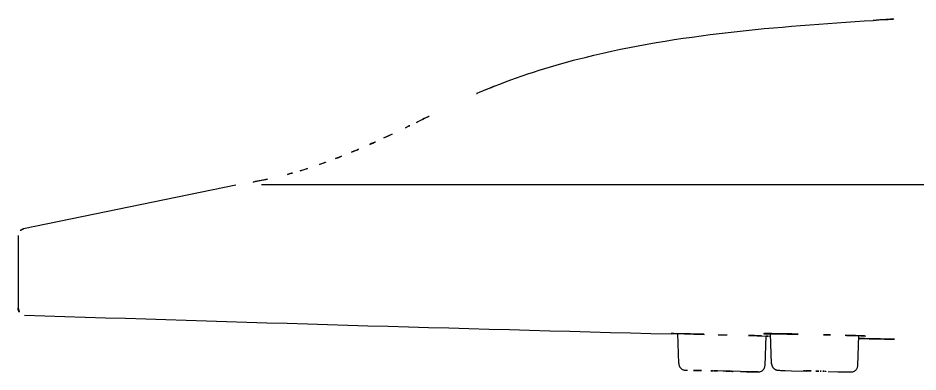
# Model space of a CAD drawing. Extents: x 16296660632 to 16296676033, y -37409619871 to -37409617369.
# Drawn here: x 16296675438.64 to 16296675478.46, y -37409617487.9 to -37409617472.24 of the extents above; entities that cross this region are included whole.
import ezdxf

# ---------------------------------------------------------------- set-up
doc = ezdxf.new("R2010")
doc.units = 0
doc.header["$LTSCALE"] = 10
doc.header["$MEASUREMENT"] = 0
doc.layers.get('0').update_dxf_attribs({"linetype": 'CONTINUOUS'})

msp = doc.modelspace()

# ---------------------------------------------------------------- linework, layer by layer
at = {"color": 7, "linetype": 'Continuous'}
for p, q in [((16296675448.28208, -37409617479.633827), (16296675438.88208, -37409617481.575668)), ((16296675677.86886, -37409617479.627632), (16296675449.416691, -37409617479.627632)), ((16296675438.642771, -37409617481.869469), (16296675438.642771, -37409617485.084846)), ((16296675467.876751, -37409617487.534363), (16296675467.83004, -37409617486.196602)), ((16296675469.62151, -37409617486.252983), (16296675470.02022, -37409617486.262901)), ((16296675471.53406, -37409617486.30262), (16296675471.942631, -37409617486.314774)), ((16296675471.69002, -37409617487.613831), (16296675471.735559, -37409617486.309647)), ((16296675471.978861, -37409617487.53624), (16296675471.932171, -37409617486.199051)), ((16296675475.79213, -37409617487.611923), (16296675475.837919, -37409617486.300529)), ((16296675471.686991, -37409617487.645538), (16296675471.689791, -37409617487.613922)), ((16296675468.18383, -37409617487.824608), (16296675468.20327, -37409617487.825363)), ((16296675468.20327, -37409617487.825363), (16296675468.25491, -37409617487.827118)), ((16296675468.534611, -37409617487.835373), (16296675468.533779, -37409617487.835342)), ((16296675469.294559, -37409617487.851646), (16296675469.28747, -37409617487.8517)), ((16296675469.838579, -37409617487.864082), (16296675469.593519, -37409617487.858093)), ((16296675470.070101, -37409617487.870064), (16296675469.838579, -37409617487.864082)), ((16296675470.60755, -37409617487.887733), (16296675470.00806, -37409617487.873413)), ((16296675470.116461, -37409617487.8713), (16296675470.069309, -37409617487.870041)), ((16296675470.273291, -37409617487.876373), (16296675470.28046, -37409617487.876343)), ((16296675470.98349, -37409617487.896233), (16296675470.60755, -37409617487.887733)), ((16296675470.608561, -37409617487.887749), (16296675470.86484, -37409617487.893608)), ((16296675470.86484, -37409617487.893608), (16296675471.284189, -37409617487.902367)), ((16296675471.284189, -37409617487.902367), (16296675471.350389, -37409617487.903427)), ((16296675471.350389, -37409617487.903427), (16296675471.37149, -37409617487.903648)), ((16296675471.37149, -37409617487.903648), (16296675471.382179, -37409617487.903687)), ((16296675472.26309, -37409617487.825989), (16296675472.27401, -37409617487.826851)), ((16296675472.272711, -37409617487.826782), (16296675472.28418, -37409617487.827568)), ((16296675472.282339, -37409617487.827469), (16296675472.294979, -37409617487.828247)), ((16296675472.29306, -37409617487.828163), (16296675472.304831, -37409617487.82885)), ((16296675472.294979, -37409617487.828247), (16296675472.32023, -37409617487.829674)), ((16296675472.31781, -37409617487.829552), (16296675472.33493, -37409617487.830406)), ((16296675472.332081, -37409617487.830276), (16296675472.368971, -37409617487.831993)), ((16296675472.368971, -37409617487.831993), (16296675472.432711, -37409617487.834641)), ((16296675472.432711, -37409617487.834641), (16296675472.575529, -37409617487.839867)), ((16296675472.575529, -37409617487.839867), (16296675472.863251, -37409617487.84903)), ((16296675472.863251, -37409617487.84903), (16296675473.540991, -37409617487.867622)), ((16296675473.390949, -37409617487.851982), (16296675473.38953, -37409617487.852226)), ((16296675474.3811, -37409617487.876053), (16296675474.382549, -37409617487.875793)), ((16296675474.484131, -37409617487.889351), (16296675474.9167, -37409617487.897614)), ((16296675474.9167, -37409617487.897614), (16296675475.195829, -37409617487.901863)), ((16296675475.195829, -37409617487.901863), (16296675475.337049, -37409617487.903328)), ((16296675475.337049, -37409617487.903328), (16296675475.39982, -37409617487.903641)), ((16296675475.39982, -37409617487.903641), (16296675475.43321, -37409617487.903633)), ((16296675475.43321, -37409617487.903633), (16296675475.46048, -37409617487.903427))]:
    msp.add_line(p, q, dxfattribs=at)
for points in [[(16296675467.876921, -37409617487.534172), (16296675467.87849, -37409617487.556), (16296675467.88406, -37409617487.589539), (16296675467.893709, -37409617487.62326), (16296675467.908251, -37409617487.657516), (16296675467.927549, -37409617487.690681), (16296675467.95112, -37409617487.721458), (16296675467.978359, -37409617487.748787), (16296675468.00835, -37409617487.771957), (16296675468.039789, -37409617487.790627), (16296675468.072269, -37409617487.804993), (16296675468.10231, -37409617487.814377), (16296675468.12722, -37409617487.819649), (16296675468.145929, -37409617487.822212), (16296675468.155359, -37409617487.823082), (16296675468.16057, -37409617487.823463), (16296675468.16531, -37409617487.823738), (16296675468.16938, -37409617487.823959), (16296675468.17382, -37409617487.824173), (16296675468.18383, -37409617487.824608)], [(16296675471.382179, -37409617487.903687), (16296675471.387239, -37409617487.903664), (16296675471.391951, -37409617487.90361), (16296675471.399521, -37409617487.903397), (16296675471.413321, -37409617487.902603), (16296675471.43334, -37409617487.900337), (16296675471.462111, -37409617487.894699), (16296675471.494881, -37409617487.884552), (16296675471.52684, -37409617487.870369), (16296675471.558121, -37409617487.851837), (16296675471.587379, -37409617487.829376), (16296675471.613779, -37409617487.8032), (16296675471.63669, -37409617487.773987), (16296675471.65564, -37409617487.742737), (16296675471.670231, -37409617487.710533), (16296675471.680571, -37409617487.677902), (16296675471.686991, -37409617487.645538)], [(16296675471.978991, -37409617487.535889), (16296675471.979389, -37409617487.544128), (16296675471.982321, -37409617487.571136), (16296675471.98773, -37409617487.598038), (16296675471.99571, -37409617487.624771), (16296675472.00654, -37409617487.651413), (16296675472.02025, -37409617487.677498), (16296675472.03672, -37409617487.70256), (16296675472.056089, -37409617487.726463), (16296675472.078501, -37409617487.748833), (16296675472.104031, -37409617487.769279), (16296675472.13332, -37409617487.787827), (16296675472.16398, -37409617487.802727), (16296675472.19508, -37409617487.813713), (16296675472.222269, -37409617487.820343), (16296675472.240339, -37409617487.82338), (16296675472.25374, -37409617487.825043), (16296675472.264469, -37409617487.82608)], [(16296675471.979031, -37409617487.535927), (16296675471.98024, -37409617487.554268), (16296675471.984329, -37409617487.582512), (16296675471.99118, -37409617487.610657), (16296675472.00094, -37409617487.63855), (16296675472.013861, -37409617487.6661), (16296675472.02993, -37409617487.692871), (16296675472.04904, -37409617487.718353), (16296675472.07143, -37409617487.74231), (16296675472.097469, -37409617487.764473), (16296675472.126619, -37409617487.784027), (16296675472.15975, -37409617487.800957), (16296675472.19194, -37409617487.812813), (16296675472.218889, -37409617487.819687), (16296675472.240299, -37409617487.823418)], [(16296675475.46048, -37409617487.903427), (16296675475.472151, -37409617487.903252), (16296675475.48251, -37409617487.903023), (16296675475.49284, -37409617487.902679), (16296675475.5033, -37409617487.902161), (16296675475.517559, -37409617487.901062), (16296675475.541019, -37409617487.897972), (16296675475.570551, -37409617487.891487), (16296675475.60528, -37409617487.8797), (16296675475.641069, -37409617487.862167), (16296675475.672979, -37409617487.841133), (16296675475.701281, -37409617487.816887), (16296675475.72505, -37409617487.790787), (16296675475.74493, -37409617487.763199), (16296675475.7612, -37409617487.734444), (16296675475.77383, -37409617487.705017), (16296675475.78299, -37409617487.675293), (16296675475.788919, -37409617487.645508), (16296675475.791809, -37409617487.615936), (16296675475.791969, -37409617487.612213)]]:
    msp.add_lwpolyline(points, dxfattribs=at)
for centre, radius, start, end in [((16296675469.51903, -37409617500.022827), 26.633919, 111.6096377, 116.3337842), ((16296675413.93928, -37409617390.557587), 96.127312, 295.8092571, 296.13242596), ((16296675428.94141, -37409617421.65033), 61.604561, 294.85151279, 295.83838802), ((16296675436.304911, -37409617437.507233), 44.121365, 293.9403525, 294.8287293), ((16296675439.977619, -37409617445.796242), 35.05514, 292.516668, 293.9515927), ((16296675443.878639, -37409617455.487122), 24.607626, 289.2237014, 290.9739424), ((16296675442.40044, -37409617451.632523), 28.735945, 290.9750173, 292.5103131), ((16296675444.95883, -37409617458.593788), 21.318528, 286.8320335, 289.2314379), ((16296675446.18565, -37409617462.927353), 16.813794, 280.1213674, 285.0917363), ((16296675445.61503, -37409617460.743538), 19.070864, 285.0386082, 286.8152649), ((16296675449.19278, -37409617479.774879), 0.3, 100.0537754, 150.0201846), ((16296675438.94278, -37409617481.869469), 0.3, 101.6718591, 180), ((16296675438.94278, -37409617485.084846), 0.3, 180, 268.1105949), ((16296675563.642771, -37409613704.941101), 3782.5, 268.110594932, 268.543978366), ((16296675454.606819, -37409618102.614014), 616.5438, 88.426787317, 88.567477745), ((16296675472.691339, -37409617440.953781), 45.37054, 268.7970323, 269.0529095), ((16296675467.27092, -37409617765.233841), 279.06675, 88.49860723, 88.65995708), ((16296675470.046181, -37409617660.670967), 174.467063, 88.16395359, 88.50998018), ((16296675563.642771, -37409613704.941101), 3782.5, 268.66980006, 268.73243278), ((16296675479.84194, -37409617076.707848), 411.282986, 268.42404426, 268.55348294), ((16296675472.45076, -37409617548.3507), 60.507549, 88.46537369, 88.78960273), ((16296675472.924179, -37409617530.783073), 42.933539, 88.3327676, 88.469088), ((16296675473.56591, -37409617509.06192), 21.202917, 88.0485931, 88.358451)]:
    msp.add_arc(centre, radius, start, end, dxfattribs=at)
for points, knots in [([(16296675459.710251, -37409617475.260902), (16296675461.016371, -37409617474.742577), (16296675466.4702, -37409617473.046227), (16296675472.199789, -37409617472.627899), (16296675476.47434, -37409617472.344872)], [0, 0, 0, 0, 0.246999294, 1, 1, 1, 1]), ([(16296675467.53231, -37409617486.206993), (16296675467.532749, -37409617486.203712), (16296675467.55282, -37409617486.210899), (16296675467.575569, -37409617486.204208), (16296675467.62808, -37409617486.208862), (16296675467.694099, -37409617486.208321), (16296675467.780701, -37409617486.210617), (16296675467.929331, -37409617486.213341), (16296675468.15444, -37409617486.218391), (16296675468.464991, -37409617486.225319), (16296675468.960461, -37409617486.236893), (16296675469.35112, -37409617486.24633), (16296675469.62151, -37409617486.252983)], [0, 0, 0, 0, 0.004746444, 0.018850297, 0.042225846, 0.074724667, 0.116002486, 0.165674775, 0.288557733, 0.438984833, 0.611715166, 1, 1, 1, 1]), ([(16296675471.63439, -37409617486.209427), (16296675471.63422, -37409617486.206009), (16296675471.656441, -37409617486.210999), (16296675471.678949, -37409617486.204712), (16296675471.734489, -37409617486.207603), (16296675471.80303, -37409617486.20639), (16296675471.893431, -37409617486.207573), (16296675472.048189, -37409617486.208992), (16296675472.28241, -37409617486.212517), (16296675472.604851, -37409617486.218048), (16296675473.11639, -37409617486.22802), (16296675473.518999, -37409617486.236893), (16296675473.79702, -37409617486.243408)], [0, 0, 0, 0, 0.00476149, 0.019004295, 0.042620703, 0.075339257, 0.116881344, 0.166928963, 0.290469327, 0.441455065, 0.614310438, 1, 1, 1, 1]), ([(16296675475.63603, -37409617486.29348), (16296675475.70763, -37409617486.29586), (16296675475.83168, -37409617486.300537), (16296675475.97665, -37409617486.305168), (16296675476.059879, -37409617486.310577), (16296675476.103849, -37409617486.310654), (16296675476.12204, -37409617486.31646), (16296675476.139391, -37409617486.313599), (16296675476.13933, -37409617486.316368)], [0, 0, 0, 0, 0.426463465, 0.742136587, 0.854393217, 0.934936791, 0.983513653, 1, 1, 1, 1]), ([(16296675469.28747, -37409617487.8517), (16296675469.287979, -37409617487.855293), (16296675469.309891, -37409617487.847794), (16296675469.334511, -37409617487.856453), (16296675469.38975, -37409617487.853653), (16296675469.428949, -37409617487.856117), (16296675469.452, -37409617487.856743)], [0, 0, 0, 0, 0.065978352, 0.262222775, 0.57975231, 1, 1, 1, 1]), ([(16296675469.593519, -37409617487.858093), (16296675469.557449, -37409617487.857239), (16296675469.4578, -37409617487.855042), (16296675469.35815, -37409617487.852257), (16296675469.294559, -37409617487.851646)], [0, 0, 0, 0, 0.361987738, 1, 1, 1, 1]), ([(16296675469.97422, -37409617487.869926), (16296675470.010281, -37409617487.870789), (16296675470.10997, -37409617487.872993), (16296675470.20965, -37409617487.875763), (16296675470.273291, -37409617487.876373)], [0, 0, 0, 0, 0.361754691, 1, 1, 1, 1]), ([(16296675470.28046, -37409617487.876343), (16296675470.28021, -37409617487.872742), (16296675470.257771, -37409617487.880257), (16296675470.23382, -37409617487.871567), (16296675470.178419, -37409617487.874397), (16296675470.139441, -37409617487.871933), (16296675470.116461, -37409617487.8713)], [0, 0, 0, 0, 0.06587821, 0.262076775, 0.579623197, 1, 1, 1, 1]), ([(16296675471.02372, -37409617487.891823), (16296675471.14329, -37409617487.89518), (16296675471.634871, -37409617487.909981), (16296675471.11644, -37409617487.899139), (16296675470.98349, -37409617487.896233)], [0, 0, 0, 0, 0.473536576, 1, 1, 1, 1]), ([(16296675473.38953, -37409617487.852226), (16296675473.3895, -37409617487.854301), (16296675473.40271, -37409617487.850998), (16296675473.4161, -37409617487.855659), (16296675473.448441, -37409617487.854759), (16296675473.47106, -37409617487.856277), (16296675473.48457, -37409617487.856743)], [0, 0, 0, 0, 0.065103332, 0.258998083, 0.573952898, 1, 1, 1, 1]), ([(16296675473.72892, -37409617487.856659), (16296675473.650761, -37409617487.855003), (16296675473.538231, -37409617487.855293), (16296675473.425329, -37409617487.849281), (16296675473.390949, -37409617487.851982)], [0, 0, 0, 0, 0.693840789, 1, 1, 1, 1]), ([(16296675474.382549, -37409617487.875793), (16296675474.38273, -37409617487.873756), (16296675474.369261, -37409617487.877007), (16296675474.35626, -37409617487.872398), (16296675474.32387, -37409617487.873283), (16296675474.30139, -37409617487.871773), (16296675474.28793, -37409617487.8713)], [0, 0, 0, 0, 0.064776185, 0.258552055, 0.573606675, 1, 1, 1, 1])]:
    msp.add_open_spline(points, degree=3, knots=knots, dxfattribs=at)
for points in [[(16296675476.47434, -37409617472.344872), (16296675477.26722, -37409617472.292374), (16296675478.0602, -37409617472.241287), (16296675478.852989, -37409617472.187531)], [(16296675456.27846, -37409617476.858543), (16296675456.754589, -37409617476.625061), (16296675457.229139, -37409617476.388382), (16296675457.70425, -37409617476.15284)]]:
    msp.add_open_spline(points, degree=3, dxfattribs=at)

doc.saveas('drawing.dxf')
